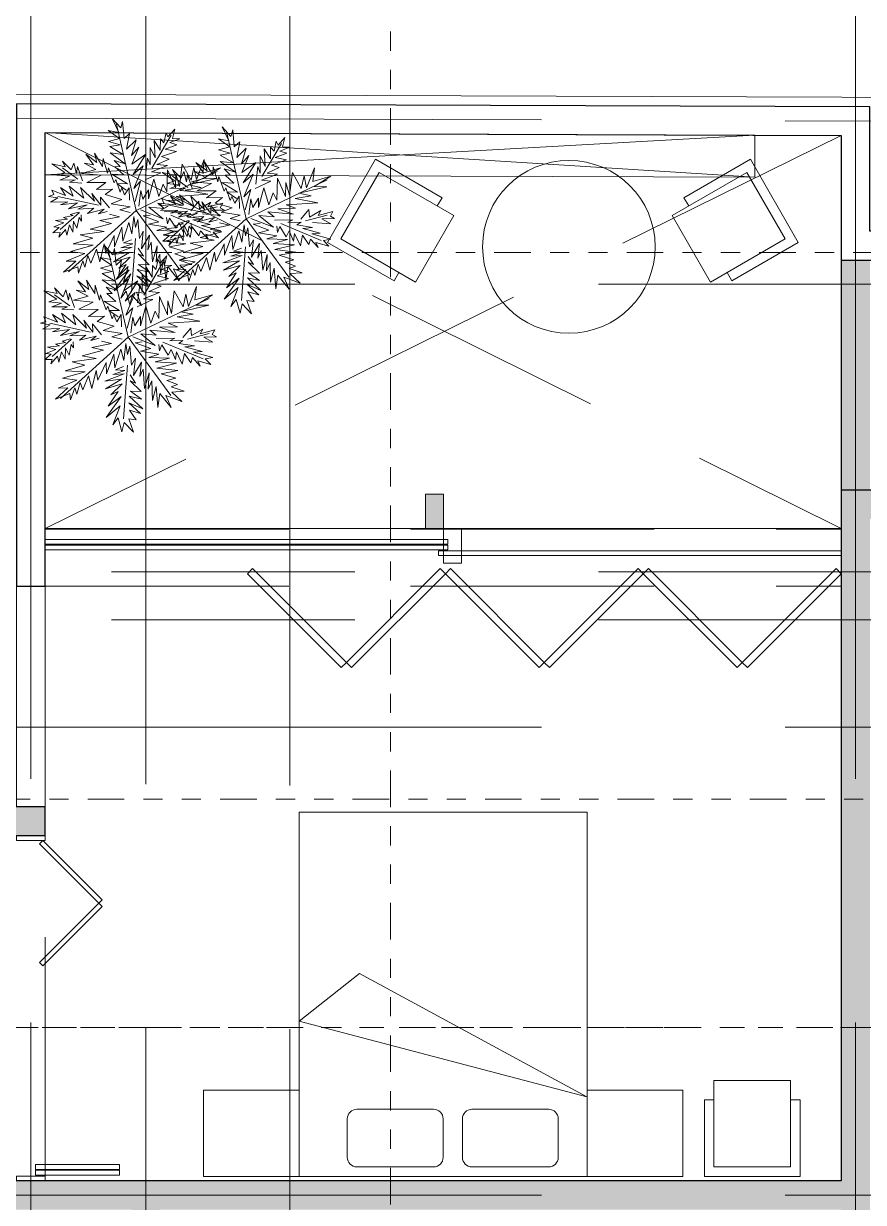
# Model space of a CAD drawing. Header units: metres. Extents: x -54 to 264, y -14 to 31.
# Drawn here: x 39.96 to 44.34, y 15.74 to 21.88 of the extents above; entities that cross this region are included whole.
import ezdxf
from ezdxf.enums import TextEntityAlignment as Align

# ---------------------------------------------------------------- set-up
doc = ezdxf.new("R2010")
doc.units = ezdxf.units.M
doc.header["$LTSCALE"] = 0.001
for name, pattern in [('CENTERX2', [101.6, 63.5, -12.7, 12.7, -12.7]), ('DIVIDEX2', [63.5, 25.4, -12.7, 0, -12.7, 0, -12.7]), ('HIDDENX2', [19.05, 12.7, -6.35])]:
    doc.linetypes.add(name, pattern=pattern)
doc.layers.get('0').update_dxf_attribs({"lineweight": 13, "true_color": 0x000000})
for name, color, linetype, lineweight, true_color in [('JACH-Anotaciones-Cotas-NivelesPiso-Grals', 7, 'Continuous', 13, 0x000000), ('JACH-Anotaciones-Cotas-NivelesPiso-Grals @ 0.075', 7, 'Continuous', 13, 0x000000), ('Jach-Anotaciones-Hatch-Lum100%', 7, 'Continuous', 13, 0x000000), ('Jach-Anotaciones-Hatch-Lum50%', 9, 'Continuous', 13, 0x808080), ('Jach-Anotaciones-Hatch-Lum70%', 7, 'Continuous', 9, 0x4d4d4d), ('Jach-Anotaciones-Hatch-Lum80%', 250, 'Continuous', 13, 0x333333), ('JACH-Anotaciones-Lineas-CORTE', 7, 'DIVIDEX2', 18, 0x000000), ('JACH-Anotaciones-Lineas-CORTE @ 0.05', 7, 'DIVIDEX2', 18, 0x000000), ('JACH-Anotaciones-Lineas-CORTE @ 0.075', 7, 'DIVIDEX2', 18, 0x000000), ('JACH-Anotaciones-Lineas-EJES', 7, 'CENTERX2', 9, 0x666666), ('Jach-Anotaciones-LineasDetalle0.09mm', 7, 'Continuous', 15, 0x000000), ('JACH-Arq-Lineas-Piso', 7, 'Continuous', 13, 0x1a1a1a), ('JACH-Arq-Lineas-Proyeccion', 250, 'HIDDENX2', 13, 0x333333), ('JACH-Arq-Líneas-ProyeccionCerramientos', 7, 'HIDDENX2', 13, 0x000000), ('JACH-Arq-Mobiliario01-', 250, 'Continuous', 9, 0x333333), ('JACH-Arq-Muros01-Carga', 7, 'Continuous', 25, 0x000000), ('JACH-Arq-Muros03Bajos', 7, 'Continuous', 13, 0x404040), ('JACH-Arq-Puertas01-', 7, 'Continuous', 13, 0x404040), ('JACH-ArqPaisaje-Vegetación', 7, 'Continuous', 13, 0x999999)]:
    doc.layers.add(name, color=color, linetype=linetype, lineweight=lineweight, true_color=true_color)
doc.styles.add('01c-Arial-JACH(3mm)', font='arial.ttf', dxfattribs={"height": 3})

# ---------------------------------------------------------------- blocks, each defined once
blk = doc.blocks.new('A$C59ccd265')
for p, q in [((-0.75, 1.9), (-0.75, 0)), ((-0.75, 1.9), (0.75, 1.9)), ((0.75, 1.9), (0.75, 0)), ((-0.4357, 1.0581), (-0.75, 0.8104)), ((0.7494, 0.4146), (-0.4357, 1.0581)), ((0.7494, 0.4146), (-0.75, 0.8104)), ((-0.05, 0.35), (-0.45, 0.35)), ((0.55, 0.35), (0.15, 0.35)), ((-0.5, 0.3), (-0.5, 0.1)), ((0, 0.3), (0, 0.1)), ((0.1, 0.3), (0.1, 0.1)), ((0.6, 0.3), (0.6, 0.1)), ((-0.75, 0), (0.75, 0)), ((-0.05, 0.05), (-0.45, 0.05)), ((0.55, 0.05), (0.15, 0.05))]:
    blk.add_line(p, q)
for points in [[(-1.25, 0), (-1.25, 0.45), (-0.75, 0.45), (-0.75, 0)], [(1.25, 0), (1.25, 0.45), (0.75, 0.45), (0.75, 0)]]:
    blk.add_lwpolyline(points, close=True)
for centre, start, end in [((-0.45, 0.3), 90, 180), ((-0.05, 0.3), 0, 90), ((0.15, 0.3), 90, 180), ((0.55, 0.3), 0, 90), ((-0.45, 0.1), 180, 270), ((-0.05, 0.1), 270, 0), ((0.15, 0.1), 180, 270), ((0.55, 0.1), 270, 0)]:
    blk.add_arc(centre, 0.05, start, end)
blk = doc.blocks.new('*U96')
at = {"lineweight": 0, "ltscale": 100}
h = blk.add_hatch(color=256, dxfattribs=at)
h.dxf.hatch_style = 1
h.paths.add_polyline_path([(0, 0), (0, -1.25), (2.4, -1.25), (2.4, 0)])
for points in [[(-2.4, 1.25), (-2.4, 0), (0, 0), (0, 1.25)], [(0, 0), (0, -1.25), (2.4, -1.25), (2.4, 0)]]:
    blk.add_lwpolyline(points, close=True, dxfattribs=at)
blk = doc.blocks.new('*U578')
at = {"layer": 'JACH-Anotaciones-Cotas-NivelesPiso-Grals @ 0.075', "xscale": -0.07500000000000002, "yscale": 0.07500000000000002, "zscale": 0.07500000000000002, "rotation": 269.9999999999965}
blk.add_blockref('*U96', (42.1469, 19.25), dxfattribs=at)
blk = doc.blocks.new('A$C658d14a5')
at = {"layer": 'JACH-Arq-Muros03Bajos', "lineweight": 0, "ltscale": 100}
for p, q in [((0.5, 0.5), (0.1, 0.5)), ((0.1, 0.5), (0.1, 0.45)), ((0.5, 0), (0.5, 0.5)), ((0, 0.45), (0.45, 0.45)), ((0, 0.45), (0, 0.05)), ((0.45, 0.45), (0.45, 0.05)), ((0.45, 0.05), (0, 0.05)), ((0.1, 0.05), (0.1, 0)), ((0.1, 0), (0.5, 0))]:
    blk.add_line(p, q, dxfattribs=at)
blk = doc.blocks.new('A$C6CAA186E')
at = {"color": 0}
for p, q in [((0.588, 1.732), (0.65, 1.601)), ((0.67, 1.644), (0.588, 1.732)), ((0.812, 0.88), (0.627, 1.691)), ((0.686, 1.703), (0.67, 1.644)), ((0.7, 1.547), (0.686, 1.703)), ((0.553, 1.62), (0.658, 1.547)), ((0.65, 1.601), (0.553, 1.62)), ((0.658, 1.547), (0.555, 1.519)), ((0.751, 1.593), (0.7, 1.547)), ((0.723, 1.447), (0.751, 1.593)), ((0.812, 1.535), (0.723, 1.447)), ((0.768, 1.389), (0.812, 1.535)), ((0.956, 1.271), (1.137, 1.578)), ((1.035, 1.437), (1.037, 1.544)), ((1.037, 1.544), (1.069, 1.507)), ((1.069, 1.507), (1.09, 1.6)), ((1.09, 1.6), (1.106, 1.562)), ((1.106, 1.562), (1.169, 1.633)), ((1.217, 1.544), (1.124, 1.508)), ((1.169, 1.633), (1.148, 1.547)), ((1.148, 1.547), (1.217, 1.544)), ((0.555, 1.519), (0.663, 1.488)), ((0.663, 1.488), (0.569, 1.471)), ((0.569, 1.471), (0.692, 1.398)), ((0.836, 1.466), (0.768, 1.389)), ((0.77, 1.309), (0.836, 1.466)), ((0.941, 1.302), (0.941, 1.462)), ((0.941, 1.462), (0.988, 1.366)), ((0.988, 1.366), (0.978, 1.528)), ((0.978, 1.528), (1.035, 1.437)), ((1.184, 1.425), (1.046, 1.378)), ((1.187, 1.488), (1.081, 1.448)), ((1.081, 1.448), (1.184, 1.425)), ((1.124, 1.508), (1.187, 1.488)), ((0.128, 1.337), (0.209, 1.255)), ((0.154, 1.285), (0.128, 1.337)), ((0.209, 1.255), (0.233, 1.319)), ((0.233, 1.319), (0.258, 1.222)), ((0.33, 1.317), (0.439, 1.26)), ((0.417, 1.302), (0.33, 1.317)), ((0.345, 1.401), (0.417, 1.302)), ((0.448, 1.323), (0.345, 1.401)), ((0.501, 1.286), (0.425, 1.409)), ((0.425, 1.409), (0.448, 1.323)), ((0.506, 1.362), (0.501, 1.286)), ((0.547, 1.224), (0.506, 1.362)), ((0.57, 1.412), (0.711, 1.312)), ((0.692, 1.398), (0.57, 1.412)), ((0.607, 1.343), (0.663, 1.286)), ((0.711, 1.312), (0.607, 1.343)), ((0.901, 1.402), (0.77, 1.309)), ((0.783, 1.213), (0.901, 1.402)), ((0.899, 1.2), (0.918, 1.365)), ((0.918, 1.365), (0.941, 1.302)), ((1.116, 1.354), (1.004, 1.304)), ((1.046, 1.378), (1.116, 1.354)), ((1.443, 1.351), (1.371, 1.166)), ((1.428, 1.226), (1.443, 1.351)), ((0.031, 1.31), (0.154, 1.285)), ((0.151, 1.231), (0.031, 1.31)), ((0.076, 1.208), (0.151, 1.231)), ((0.194, 1.196), (0.076, 1.208)), ((0.27, 1.17), (0.129, 1.274)), ((0.258, 1.222), (0.268, 1.288)), ((0.268, 1.288), (0.313, 1.154)), ((0.439, 1.26), (0.305, 1.223)), ((0.305, 1.223), (0.488, 1.206)), ((0.488, 1.206), (0.355, 1.14)), ((0.556, 1.273), (0.547, 1.224)), ((0.608, 1.135), (0.556, 1.273)), ((0.585, 1.215), (0.73, 1.127)), ((0.696, 1.211), (0.585, 1.215)), ((0.663, 1.286), (0.615, 1.285)), ((0.615, 1.285), (0.696, 1.211)), ((0.876, 1.294), (0.783, 1.213)), ((0.79, 1.084), (0.876, 1.294)), ((0.812, 0.88), (1.563, 1.24)), ((1.039, 1.229), (0.895, 1.162)), ((1.101, 1.295), (0.953, 1.237)), ((0.953, 1.237), (1.039, 1.229)), ((1.004, 1.304), (1.101, 1.295)), ((1.102, 1.257), (1.095, 1.053)), ((1.175, 1.088), (1.102, 1.257)), ((1.178, 1.217), (1.175, 1.088)), ((1.212, 1.1), (1.178, 1.217)), ((1.239, 1.309), (1.212, 1.1)), ((1.322, 1.161), (1.239, 1.309)), ((1.347, 1.279), (1.322, 1.161)), ((1.371, 1.166), (1.347, 1.279)), ((1.594, 1.274), (1.428, 1.226)), ((1.44, 1.178), (1.594, 1.274)), ((0.104, 1.16), (0.194, 1.196)), ((0.249, 1.163), (0.104, 1.16)), ((0.192, 1.103), (0.229, 1.013)), ((0.326, 0.994), (0.192, 1.103)), ((0.195, 1.141), (0.249, 1.163)), ((0.307, 1.133), (0.195, 1.141)), ((0.355, 1.14), (0.532, 1.138)), ((0.532, 1.138), (0.443, 1.073)), ((0.622, 1.167), (0.608, 1.135)), ((0.662, 1.05), (0.622, 1.167)), ((0.73, 1.127), (0.633, 1.129)), ((0.633, 1.129), (0.72, 1.068)), ((0.853, 1.151), (0.79, 1.084)), ((0.803, 0.963), (0.853, 1.151)), ((0.975, 1.168), (0.926, 0.986)), ((1.021, 1.009), (0.975, 1.168)), ((1.062, 1.122), (1.021, 1.009)), ((1.095, 1.053), (1.062, 1.122)), ((1.265, 1.069), (1.414, 1.093)), ((1.298, 1.116), (1.558, 1.176)), ((1.414, 1.093), (1.298, 1.116)), ((1.558, 1.176), (1.44, 1.178)), ((0.048, 1.026), (0, 1.009)), ((0, 1.009), (0.087, 0.996)), ((0.087, 0.996), (0.018, 0.956)), ((0.03, 1.068), (0.048, 1.026)), ((0.156, 1.018), (0.03, 1.068)), ((0.463, 0.928), (0.086, 1.01)), ((0.229, 1.013), (0.11, 1.091)), ((0.11, 1.091), (0.156, 1.018)), ((0.297, 1.091), (0.326, 0.994)), ((0.424, 0.965), (0.297, 1.091)), ((0.484, 0.928), (0.401, 1.038)), ((0.401, 1.038), (0.424, 0.965)), ((0.443, 1.073), (0.592, 1.076)), ((0.482, 1.004), (0.484, 0.928)), ((0.564, 0.903), (0.482, 1.004)), ((0.592, 1.076), (0.524, 1.026)), ((0.524, 1.026), (0.68, 0.981)), ((0.678, 1.088), (0.662, 1.05)), ((0.705, 1.024), (0.678, 1.088)), ((0.747, 1.09), (0.705, 1.024)), ((0.75, 0.976), (0.747, 1.09)), ((0.855, 1.065), (0.835, 0.919)), ((0.872, 0.985), (0.855, 1.065)), ((0.925, 1.072), (0.872, 0.985)), ((0.926, 0.986), (0.925, 1.072)), ((1.183, 1.009), (1.475, 1.029)), ((1.267, 0.977), (1.183, 1.009)), ((1.475, 1.029), (1.265, 1.069)), ((0.018, 0.956), (0.178, 0.96)), ((0.178, 0.96), (0.109, 0.931)), ((0.109, 0.931), (0.268, 0.951)), ((0.268, 0.951), (0.183, 0.895)), ((0.183, 0.895), (0.359, 0.932)), ((0.812, 0.88), (0.185, 0.312)), ((0.359, 0.932), (0.27, 0.892)), ((0.27, 0.892), (0.419, 0.9)), ((0.419, 0.9), (0.361, 0.852)), ((0.361, 0.852), (0.516, 0.891)), ((0.516, 0.891), (0.464, 0.848)), ((0.68, 0.981), (0.58, 0.941)), ((0.58, 0.941), (0.755, 0.913)), ((0.755, 0.913), (0.661, 0.884)), ((0.661, 0.884), (0.756, 0.861)), ((0.812, 0.88), (1.207, 0.34)), ((0.853, 0.884), (1.063, 0.802)), ((0.928, 0.911), (1.071, 0.899)), ((1.063, 0.802), (0.928, 0.911)), ((1.011, 0.946), (1.248, 0.924)), ((1.071, 0.899), (1.011, 0.946)), ((1.103, 0.973), (1.267, 0.977)), ((1.248, 0.924), (1.103, 0.973)), ((1.318, 0.877), (1.392, 0.965)), ((1.36, 0.861), (1.563, 0.914)), ((1.392, 0.965), (1.398, 0.895)), ((1.398, 0.895), (1.504, 0.956)), ((1.504, 0.956), (1.477, 0.912)), ((1.477, 0.912), (1.615, 0.948)), ((1.629, 0.883), (1.511, 0.881)), ((1.511, 0.881), (1.597, 0.834)), ((1.615, 0.948), (1.591, 0.904)), ((1.591, 0.904), (1.629, 0.883)), ((0.14, 0.765), (0.048, 0.728)), ((0.175, 0.8), (0.064, 0.787)), ((0.064, 0.787), (0.14, 0.765)), ((0.287, 0.861), (0.108, 0.702)), ((0.229, 0.832), (0.139, 0.814)), ((0.139, 0.814), (0.175, 0.8)), ((0.277, 0.865), (0.201, 0.842)), ((0.201, 0.842), (0.229, 0.832)), ((0.226, 0.677), (0.23, 0.78)), ((0.23, 0.78), (0.263, 0.715)), ((0.263, 0.715), (0.282, 0.813)), ((0.282, 0.813), (0.304, 0.781)), ((0.304, 0.781), (0.302, 0.838)), ((0.464, 0.848), (0.544, 0.871)), ((0.656, 0.821), (0.476, 0.785)), ((0.476, 0.785), (0.584, 0.76)), ((0.565, 0.844), (0.656, 0.821)), ((0.688, 0.596), (0.744, 0.768)), ((0.744, 0.768), (0.771, 0.663)), ((0.771, 0.663), (0.791, 0.823)), ((0.791, 0.823), (0.804, 0.721)), ((0.804, 0.721), (0.827, 0.797)), ((0.827, 0.797), (0.842, 0.62)), ((0.875, 0.829), (0.94, 0.837)), ((1.021, 0.774), (0.875, 0.829)), ((0.925, 0.751), (1.021, 0.774)), ((1.072, 0.867), (1.244, 0.871)), ((1.102, 0.754), (1.094, 0.813)), ((1.122, 0.809), (1.102, 0.754)), ((1.183, 0.714), (1.122, 0.809)), ((1.132, 0.835), (1.505, 0.679)), ((1.209, 0.767), (1.183, 0.714)), ((1.244, 0.871), (1.197, 0.847)), ((1.197, 0.847), (1.319, 0.849)), ((1.249, 0.673), (1.209, 0.767)), ((1.319, 0.849), (1.281, 0.823)), ((1.281, 0.823), (1.427, 0.799)), ((1.427, 0.799), (1.337, 0.791)), ((1.337, 0.791), (1.497, 0.748)), ((1.597, 0.834), (1.426, 0.847)), ((0.097, 0.722), (0.039, 0.673)), ((0.039, 0.673), (0.108, 0.674)), ((0.048, 0.728), (0.097, 0.722)), ((0.094, 0.632), (0.156, 0.703)), ((0.108, 0.674), (0.094, 0.632)), ((0.156, 0.703), (0.168, 0.65)), ((0.168, 0.65), (0.193, 0.745)), ((0.193, 0.745), (0.226, 0.677)), ((0.514, 0.683), (0.292, 0.653)), ((0.584, 0.76), (0.385, 0.707)), ((0.385, 0.707), (0.514, 0.683)), ((0.61, 0.542), (0.679, 0.724)), ((0.679, 0.724), (0.688, 0.596)), ((0.842, 0.62), (0.878, 0.686)), ((0.878, 0.686), (0.86, 0.524)), ((1.096, 0.723), (0.925, 0.751)), ((1.002, 0.693), (1.096, 0.723)), ((1.194, 0.687), (1.002, 0.693)), ((1.062, 0.652), (1.194, 0.687)), ((1.258, 0.743), (1.249, 0.673)), ((1.313, 0.63), (1.258, 0.743)), ((1.332, 0.728), (1.313, 0.63)), ((1.392, 0.643), (1.332, 0.728)), ((1.408, 0.691), (1.392, 0.643)), ((1.479, 0.613), (1.408, 0.691)), ((1.497, 0.748), (1.418, 0.74)), ((1.418, 0.74), (1.596, 0.691)), ((1.457, 0.661), (1.479, 0.613)), ((1.576, 0.626), (1.457, 0.661)), ((1.596, 0.691), (1.526, 0.679)), ((1.526, 0.679), (1.576, 0.626)), ((0.412, 0.559), (0.204, 0.499)), ((0.41, 0.622), (0.228, 0.569)), ((0.228, 0.569), (0.412, 0.559)), ((0.292, 0.653), (0.41, 0.622)), ((0.474, 0.404), (0.516, 0.571)), ((0.516, 0.571), (0.531, 0.481)), ((0.531, 0.481), (0.607, 0.647)), ((0.607, 0.647), (0.61, 0.542)), ((0.78, 0.571), (0.669, 0.533)), ((0.768, 0.608), (0.693, 0.579)), ((0.693, 0.579), (0.78, 0.571)), ((0.806, 0.62), (0.768, 0.122)), ((0.86, 0.524), (0.934, 0.65)), ((0.934, 0.65), (0.92, 0.515)), ((0.92, 0.515), (0.95, 0.585)), ((0.95, 0.585), (0.964, 0.404)), ((0.964, 0.404), (1.005, 0.55)), ((1.005, 0.55), (0.998, 0.399)), ((1.26, 0.64), (1.062, 0.652)), ((1.078, 0.594), (1.26, 0.64)), ((1.272, 0.571), (1.078, 0.594)), ((1.117, 0.542), (1.272, 0.571)), ((0.337, 0.481), (0.162, 0.408)), ((0.204, 0.499), (0.337, 0.481)), ((0.336, 0.353), (0.365, 0.461)), ((0.365, 0.461), (0.392, 0.392)), ((0.392, 0.392), (0.444, 0.521)), ((0.444, 0.521), (0.474, 0.404)), ((0.774, 0.539), (0.594, 0.472)), ((0.594, 0.472), (0.75, 0.49)), ((0.75, 0.49), (0.602, 0.403)), ((0.602, 0.403), (0.755, 0.448)), ((0.755, 0.448), (0.65, 0.345)), ((0.669, 0.533), (0.774, 0.539)), ((0.879, 0.455), (0.829, 0.53)), ((0.933, 0.376), (0.83, 0.477)), ((0.83, 0.477), (0.879, 0.455)), ((0.998, 0.399), (1.032, 0.475)), ((1.032, 0.475), (1.036, 0.294)), ((1.252, 0.501), (1.117, 0.542)), ((1.171, 0.478), (1.252, 0.501)), ((1.268, 0.442), (1.171, 0.478)), ((1.21, 0.42), (1.268, 0.442)), ((0.253, 0.41), (0.139, 0.307)), ((0.139, 0.307), (0.271, 0.358)), ((0.162, 0.408), (0.253, 0.41)), ((0.271, 0.358), (0.278, 0.299)), ((0.278, 0.299), (0.318, 0.411)), ((0.318, 0.411), (0.336, 0.353)), ((0.747, 0.33), (0.608, 0.136)), ((0.718, 0.378), (0.627, 0.241)), ((0.627, 0.241), (0.747, 0.33)), ((0.65, 0.345), (0.718, 0.378)), ((0.822, 0.332), (0.935, 0.307)), ((0.947, 0.216), (0.822, 0.332)), ((0.832, 0.38), (0.933, 0.376)), ((0.935, 0.307), (0.832, 0.38)), ((1.036, 0.294), (1.071, 0.423)), ((1.071, 0.423), (1.086, 0.23)), ((1.086, 0.23), (1.104, 0.359)), ((1.104, 0.359), (1.21, 0.228)), ((1.159, 0.339), (1.31, 0.283)), ((1.21, 0.228), (1.159, 0.339)), ((1.329, 0.38), (1.21, 0.42)), ((1.217, 0.372), (1.329, 0.38)), ((1.31, 0.283), (1.217, 0.372)), ((0.608, 0.136), (0.738, 0.244)), ((0.738, 0.244), (0.668, 0.067)), ((0.817, 0.273), (0.947, 0.216)), ((0.927, 0.174), (0.817, 0.273)), ((0.668, 0.067), (0.719, 0.132)), ((0.719, 0.132), (0.754, 0.004)), ((0.861, 0), (0.816, 0.123)), ((0.816, 0.123), (0.886, 0.114)), ((0.825, 0.203), (0.927, 0.174)), ((0.886, 0.114), (0.825, 0.203)), ((0.754, 0.004), (0.773, 0.091)), ((0.773, 0.091), (0.861, 0))]:
    blk.add_line(p, q, dxfattribs=at)
blk = doc.blocks.new('*U297')
at = {"linetype": 'DIVIDEX2', "lineweight": 0, "ltscale": 100}
blk.add_lwpolyline([(-768.018, 0), (62.177, 0)], dxfattribs=at)
at = {"lineweight": 0, "ltscale": 100, "style": '01c-Arial-JACH(3mm)'}
for tag, p in [('JACH-SECCIONMURO', (-773.518, 2.109)), ('NO.DEPLANO', (-773.518, -1.994))]:
    blk.add_attdef(tag, text='', height=3, dxfattribs=at).set_placement(p, align=Align.MIDDLE_CENTER)
blk = doc.blocks.new('*U644')
at = {"layer": 'JACH-Anotaciones-Lineas-CORTE @ 0.075', "xscale": -0.075, "yscale": 0.075, "zscale": 0.075, "rotation": 180}
blk.add_blockref('*U297', (50.9401, 17.84), dxfattribs=at)
blk = doc.blocks.new('*U299')
at = {"linetype": 'DIVIDEX2', "lineweight": 0, "ltscale": 100}
blk.add_lwpolyline([(-773.995, 0), (50.688, 0)], dxfattribs=at)
at = {"lineweight": 0, "ltscale": 100, "style": '01c-Arial-JACH(3mm)'}
for tag, p in [('JACH-SECCIONMURO', (-779.495, 2.109)), ('NO.DEPLANO', (-779.495, -1.994))]:
    blk.add_attdef(tag, text='', height=3, dxfattribs=at).set_placement(p, align=Align.MIDDLE_CENTER)
blk = doc.blocks.new('*U646')
at = {"layer": 'JACH-Anotaciones-Lineas-CORTE @ 0.05', "xscale": 0.05, "yscale": 0.05, "zscale": 0.05}
blk.add_blockref('*U299', (50.9401, 16.65), dxfattribs=at)
at = {"layer": 'JACH-Anotaciones-Lineas-CORTE @ 0.075', "xscale": 0.075, "yscale": 0.075, "zscale": 0.075}
blk.add_blockref('*U299', (50.9401, 16.65), dxfattribs=at)
blk = doc.blocks.new('*U293')
at = {"linetype": 'DIVIDEX2', "lineweight": 0, "ltscale": 100}
blk.add_lwpolyline([(-810.476, 0), (-344.582, 0)], dxfattribs=at)
at = {"lineweight": 0, "ltscale": 100, "style": '01c-Arial-JACH(3mm)'}
for tag, p in [('JACH-SECCIONMURO', (-815.976, 2.109)), ('NO.DEPLANO', (-815.976, -1.994))]:
    blk.add_attdef(tag, text='', height=3, dxfattribs=at).set_placement(p, align=Align.MIDDLE_CENTER)
blk = doc.blocks.new('*U651')
at = {"layer": 'JACH-Anotaciones-Lineas-CORTE @ 0.075', "xscale": -0.075, "yscale": 0.075, "zscale": 0.075, "rotation": 90}
blk.add_blockref('*U293', (41.8709, -31.0582), dxfattribs=at)
blk = doc.blocks.new('*U294')
at = {"linetype": 'DIVIDEX2', "lineweight": 0, "ltscale": 100}
blk.add_lwpolyline([(-767.377, 0), (62.177, 0)], dxfattribs=at)
at = {"lineweight": 0, "ltscale": 100, "style": '01c-Arial-JACH(3mm)'}
for tag, p in [('JACH-SECCIONMURO', (-772.877, 2.109)), ('NO.DEPLANO', (-772.877, -1.994))]:
    blk.add_attdef(tag, text='', height=3, dxfattribs=at).set_placement(p, align=Align.MIDDLE_CENTER)
blk = doc.blocks.new('*U652')
at = {"layer": 'JACH-Anotaciones-Lineas-CORTE @ 0.075', "xscale": -0.075, "yscale": 0.075, "zscale": 0.075, "rotation": 180}
blk.add_blockref('*U294', (50.9401, 20.69), dxfattribs=at)

msp = doc.modelspace()

# ---------------------------------------------------------------- hatches: boundary and pattern name
at = {"layer": 'Jach-Anotaciones-Hatch-Lum50%', "ltscale": 100}
h = msp.add_hatch(color=256, dxfattribs=at)
h.dxf.hatch_style = 1
h.paths.add_polyline_path([(44.2209, 20.6501), (44.3709, 20.6501), (44.3709, 19.4501), (44.2209, 19.4501)])
at = {"layer": 'Jach-Anotaciones-Hatch-Lum80%', "ltscale": 100}
h = msp.add_hatch(color=256, dxfattribs=at)
h.dxf.hatch_style = 1
h.paths.add_polyline_path([(38.7209, 13.75), (39.7209, 13.75), (39.7209, 13.9), (38.7209, 13.9), (38.7209, 15.7), (40.5209, 15.7), (40.5209, 13.75), (40.6709, 13.75), (40.6709, 15.7), (44.2209, 15.7), (44.2209, 13.75), (45.2709, 13.75), (45.2709, 13.9), (44.3709, 13.9), (44.3709, 19.3001), (44.5219, 19.3), (44.5219, 19.4501), (44.2209, 19.4501), (44.2209, 15.85), (39.3959, 15.85), (39.3959, 17.65), (40.0709, 17.65), (40.0709, 17.8), (39.9524, 17.8), (39.7884, 17.8), (38.7209, 17.8), (38.7209, 17.875), (38.5709, 17.875), (38.5709, 17.65), (39.2459, 17.65), (39.2459, 15.85), (38.5709, 15.85), (38.5709, 13.75), (38.5709, 13.675), (38.7209, 13.675)])

# ---------------------------------------------------------------- linework, layer by layer
at = {"layer": 'Jach-Anotaciones-Hatch-Lum100%', "ltscale": 100}
msp.add_lwpolyline([(44.2209, 20.6501), (44.5209, 20.6501), (44.5209, 19.4501), (44.2209, 19.4501)], close=True, dxfattribs=at)
at = {"layer": 'Jach-Anotaciones-Hatch-Lum70%', "linetype": 'Continuous', "ltscale": 100}
for points in [[(42.1709, 19.1692), (42.1709, 19.1932), (40.0709, 19.1932), (40.0709, 19.1692)], [(42.1709, 19.1394), (42.1709, 19.1634), (40.0709, 19.1634), (40.0709, 19.1394)], [(44.2209, 19.1096), (44.2209, 19.1336), (42.1209, 19.1336), (42.1209, 19.1096)]]:
    msp.add_lwpolyline(points, close=True, dxfattribs=at)
at = {"layer": 'JACH-Anotaciones-Lineas-EJES', "ltscale": 100}
for points in [[(39.9959, -2.375), (39.9959, 25.89)], [(40.5959, -2.4024), (40.5959, 25.8879)], [(41.3459, -2.4086), (41.3459, 25.8816)], [(44.2959, -2.375), (44.2959, 25.875)], [(-4.3309, 21.5445), (52.1472, 21.3476)], [(22.6359, 20.525), (52.1472, 20.525)], [(22.6359, 19.025), (52.1472, 19.025)], [(22.6359, 18.775), (52.1472, 18.775)], [(-4.3309, 18.215), (52.1472, 18.215)], [(-4.3309, 15.775), (52.1472, 15.775)]]:
    msp.add_lwpolyline(points, dxfattribs=at)
at = {"layer": 'Jach-Anotaciones-LineasDetalle0.09mm', "ltscale": 100}
msp.add_lwpolyline([(44.2209, 19.4501), (44.2209, 20.6501)], dxfattribs=at)
for points in [[(40.0709, 17.625), (40.0709, 17.65), (39.9209, 17.65), (39.9209, 17.625)], [(40.0709, 15.85), (40.0709, 15.875), (39.9209, 15.875), (39.9209, 15.85)]]:
    msp.add_lwpolyline(points, close=True, dxfattribs=at)
at = {"layer": 'JACH-Arq-Lineas-Piso', "ltscale": 100}
msp.add_lwpolyline([(0.085, 21.6541), (44.72, 21.4985), (44.6706, 0), (0, 0)], close=True, dxfattribs=at)
msp.add_lwpolyline([(40.0709, 19.25), (44.2209, 19.25)], dxfattribs=at)
at = {"layer": 'JACH-Arq-Lineas-Proyeccion', "linetype": 'Continuous', "ltscale": 100}
msp.add_lwpolyline([(40.0709, 21.3147), (40.0709, 21.0947), (43.7709, 21.082), (43.7709, 21.302)], close=True, dxfattribs=at)
for points in [[(43.7709, 21.082), (40.0709, 21.3147)], [(43.7709, 21.302), (40.0709, 21.0947)]]:
    msp.add_lwpolyline(points, dxfattribs=at)
at = {"layer": 'JACH-Arq-Lineas-Proyeccion', "ltscale": 100}
for points in [[(40.0709, 21.3145), (44.2209, 19.25)], [(44.2209, 21.3002), (40.0709, 19.25)], [(44.2219, 19.4501), (44.2219, 20.6501)], [(40.0709, 19.2465), (44.2209, 19.2465)], [(40.0709, 18.95), (44.2209, 18.95)], [(40.0709, 15.85), (40.0709, 17.65)]]:
    msp.add_lwpolyline(points, dxfattribs=at)
at = {"layer": 'JACH-Arq-Líneas-ProyeccionCerramientos', "lineweight": 0, "ltscale": 100}
msp.add_lwpolyline([(39.9209, 18.95), (40.0709, 18.95), (40.0709, 17.8), (39.9209, 17.8)], close=True, dxfattribs=at)
at = {"layer": 'JACH-Arq-Mobiliario01-', "lineweight": 0, "ltscale": 100}
msp.add_circle((42.8012, 20.7194), 0.45, dxfattribs=at)
at = {"layer": 'JACH-Arq-Muros01-Carga', "color": 3, "ltscale": 100}
msp.add_lwpolyline([(44.3709, 20.8001), (44.3709, 21.4497), (39.9209, 21.4652), (39.9209, 18.95), (40.0709, 18.95), (40.0709, 21.3145), (44.2209, 21.3002), (44.2209, 20.6501), (44.3709, 20.6501), (44.4709, 20.6501), (44.4709, 20.8001), (44.3709, 20.8001)], close=True, dxfattribs=at)
msp.add_lwpolyline([(44.5219, 19.4501), (44.2209, 19.4501), (44.2209, 15.85), (39.3959, 15.85), (39.3959, 17.65), (40.0709, 17.65), (40.0709, 17.8), (39.9524, 17.8), (39.7884, 17.8), (38.7209, 17.8), (38.7209, 17.875), (38.5709, 17.875), (38.5709, 17.65), (39.2459, 17.65), (39.2459, 15.85), (38.5709, 15.85), (38.5709, 13.75)], dxfattribs=at)
at = {"layer": 'JACH-Arq-Puertas01-', "ltscale": 100}
for points in [[(41.152, 19.0415), (41.6411, 18.5524), (41.6143, 18.5255), (41.1252, 19.0146)], [(42.1302, 19.0415), (41.6411, 18.5524), (41.668, 18.5255), (42.1571, 19.0146)], [(42.1839, 19.0415), (42.673, 18.5524), (42.6462, 18.5255), (42.1571, 19.0146)], [(43.1621, 19.0415), (42.673, 18.5524), (42.6999, 18.5255), (43.189, 19.0146)], [(43.2158, 19.0415), (43.7049, 18.5524), (43.6781, 18.5255), (43.189, 19.0146)], [(44.194, 19.0415), (43.7049, 18.5524), (43.7318, 18.5255), (44.2209, 19.0146)], [(40.0584, 17.625), (40.3677, 17.3156), (40.3501, 17.298), (40.0407, 17.6073)], [(40.0584, 16.9709), (40.3677, 17.2803), (40.3501, 17.298), (40.0407, 16.9886)], [(40.0209, 15.91), (40.4584, 15.91), (40.4584, 15.935), (40.0209, 15.935)], [(40.0209, 15.88), (40.4584, 15.88), (40.4584, 15.905), (40.0209, 15.905)]]:
    msp.add_lwpolyline(points, close=True, dxfattribs=at)

# ---------------------------------------------------------------- block references
at = {"layer": 'JACH-Anotaciones-Cotas-NivelesPiso-Grals', "lineweight": 0}
msp.add_blockref('*U578', (0, 0), dxfattribs=at)
at = {"layer": 'JACH-Anotaciones-Lineas-CORTE', "lineweight": 0}
for name in ['*U651', '*U652', '*U644', '*U646']:
    msp.add_blockref(name, (0, 0), dxfattribs=at)
at = {"layer": 'JACH-Arq-Mobiliario01-', "ltscale": 100, "xscale": -1, "rotation": 330.0000000000001}
msp.add_blockref('A$C658d14a5', (41.9763, 20.4925), dxfattribs=at)
at = {"layer": 'JACH-Arq-Mobiliario01-', "ltscale": 100}
for p, rotation in [((43.5642, 20.4925), 29.9999999999999), ((43.5073, 16.3728), 270)]:
    msp.add_blockref('A$C658d14a5', p, dxfattribs=dict(at, rotation=rotation))
msp.add_blockref('A$C59ccd265', (42.1459, 15.8728), dxfattribs=at)
at = {"layer": 'JACH-ArqPaisaje-Vegetación', "xscale": 0.5625, "yscale": 0.5625, "zscale": 0.5625}
for p in [(40.0888, 20.4142), (40.6627, 20.3704), (40.0473, 19.7531)]:
    msp.add_blockref('A$C6CAA186E', p, dxfattribs=at)

doc.saveas('drawing.dxf')
